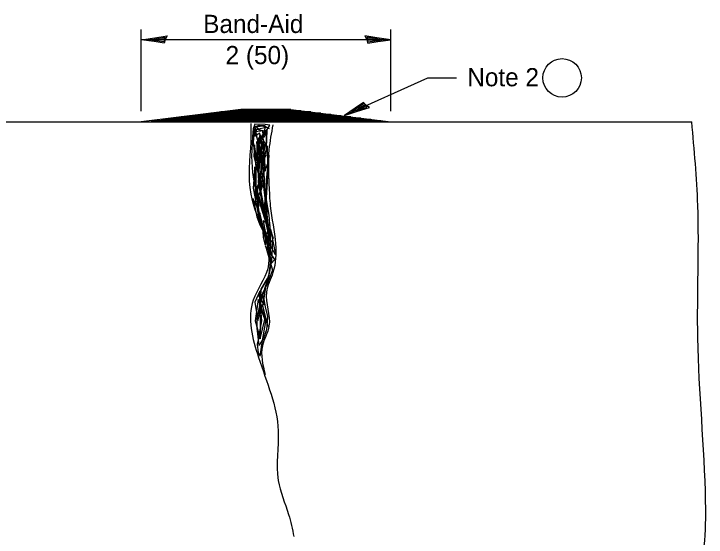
# Model space of a CAD drawing. Extents: x 81002 to 81682, y 62795 to 63336.
# Drawn here: x 81373.1 to 81464.3, y 63108.6 to 63177.7 of the extents above; entities that cross this region are included whole.
import ezdxf

# ---------------------------------------------------------------- set-up
doc = ezdxf.new("R2010")
doc.units = 0
for name, color, linetype in [('Design_EX_Roadway Dimensions', 7, 'Continuous'), ('Design_EX_Roadway Notes', 7, 'Continuous'), ('Sheets_General Details', 7, 'Continuous'), ('Structures_PR_Bridge', 7, 'Continuous'), ('Topo_EOP', 7, 'Continuous')]:
    doc.layers.add(name, color=color, linetype=linetype)

msp = doc.modelspace()

# ---------------------------------------------------------------- linework, layer by layer
at = {"layer": 'Design_EX_Roadway Dimensions'}
for p, q in [((81389.846, 63164.852), (81389.846, 63175.593)), ((81422.764, 63164.852), (81422.764, 63175.593)), ((81422.764, 63174.245), (81389.846, 63174.245))]:
    msp.add_line(p, q, dxfattribs=at)
for points in [[(81392.994, 63174.29), (81392.888, 63173.821), (81391.559, 63174.024), (81389.846, 63174.245), (81391.673, 63174.495), (81393.275, 63174.776), (81392.994, 63174.29), (81392.853, 63173.98), (81390.997, 63174.247), (81393.027, 63174.603), (81392.726, 63174.203), (81391.873, 63174.258), (81392.693, 63174.383)], [(81419.616, 63174.29), (81419.722, 63173.821), (81421.051, 63174.024), (81422.764, 63174.245), (81420.937, 63174.495), (81419.335, 63174.776), (81419.616, 63174.29), (81419.757, 63173.98), (81421.613, 63174.247), (81419.584, 63174.603), (81419.884, 63174.203), (81420.737, 63174.258), (81419.917, 63174.383)]]:
    msp.add_lwpolyline(points, dxfattribs=at)
at = {"layer": 'Design_EX_Roadway Notes'}
for p, q in [((81427.61, 63169.206), (81416.643, 63164.26)), ((81431.439, 63169.206), (81427.61, 63169.206))]:
    msp.add_line(p, q, dxfattribs=at)
msp.add_lwpolyline([(81419.485, 63165.614), (81419.183, 63165.988), (81418.079, 63165.217), (81416.643, 63164.26), (81418.393, 63164.845), (81419.952, 63165.302), (81419.485, 63165.614), (81419.222, 63165.83), (81417.675, 63164.767), (81419.653, 63165.347), (81419.207, 63165.573), (81418.467, 63165.146), (81419.258, 63165.398)], dxfattribs=at)
msp.add_circle((81445.352, 63169.225), 2.538, dxfattribs=at)
at = {"layer": 'Sheets_General Details'}
for p, q in [((81403.007, 63165.051), (81403.007, 63165.051)), ((81389.839, 63163.405), (81389.839, 63163.405)), ((81422.758, 63163.405), (81422.758, 63163.405))]:
    msp.add_line(p, q, dxfattribs=at)
at = {"layer": 'Structures_PR_Bridge'}
for p, q in [((81403.007, 63165.051), (81389.839, 63163.405)), ((81414.857, 63164.392), (81397.74, 63164.392)), ((81413.541, 63164.557), (81399.056, 63164.557)), ((81412.224, 63164.722), (81400.373, 63164.722)), ((81410.907, 63164.886), (81401.69, 63164.886)), ((81409.59, 63165.051), (81403.007, 63165.051)), ((81409.59, 63165.051), (81422.758, 63163.405)), ((81421.441, 63163.569), (81391.156, 63163.569)), ((81420.124, 63163.734), (81392.473, 63163.734)), ((81418.808, 63163.899), (81393.79, 63163.899)), ((81417.491, 63164.063), (81395.106, 63164.063)), ((81416.174, 63164.228), (81396.423, 63164.228)), ((81404.85, 63163.12), (81404.617, 63162.517)), ((81406.198, 63163.076), (81404.85, 63163.12)), ((81405.872, 63162.842), (81404.85, 63162.702)), ((81404.85, 63162.702), (81405.406, 63159.777)), ((81404.943, 63162.794), (81405.406, 63162.983)), ((81405.498, 63162.332), (81404.943, 63162.794)), ((81405.08, 63162.472), (81406.383, 63162.702)), ((81405.406, 63162.983), (81406.102, 63162.935)), ((81405.687, 63161.125), (81406.801, 63162.983)), ((81406.709, 63162.565), (81405.872, 63162.842)), ((81406.242, 63162.842), (81405.917, 63161.68)), ((81406.102, 63162.935), (81406.242, 63162.842)), ((81406.801, 63162.983), (81406.198, 63163.076)), ((81406.383, 63162.702), (81406.709, 63162.565)), ((81404.617, 63162.517), (81404.524, 63161.495)), ((81404.809, 63162.503), (81404.638, 63160.778)), ((81406.191, 63162.157), (81404.809, 63162.503)), ((81404.85, 63161.543), (81405.08, 63162.472)), ((81406.475, 63162.284), (81404.85, 63162.098)), ((81404.85, 63162.098), (81405.591, 63159.822)), ((81405.498, 63161.913), (81404.85, 63161.543)), ((81405.498, 63161.773), (81405.128, 63160.007)), ((81405.498, 63161.125), (81406.191, 63162.157)), ((81406.242, 63158.755), (81405.498, 63161.913)), ((81406.335, 63160.38), (81405.498, 63161.773)), ((81405.845, 63162.332), (81406.016, 63159.225)), ((81405.917, 63161.68), (81406.057, 63161.402)), ((81406.057, 63161.402), (81406.52, 63162.284)), ((81406.52, 63162.284), (81406.335, 63162.098)), ((81406.335, 63162.098), (81406.335, 63160.38)), ((81406.383, 63160.007), (81406.475, 63162.284)), ((81404.524, 63161.495), (81404.384, 63158.848)), ((81404.638, 63160.778), (81404.98, 63157.5)), ((81405.361, 63157.174), (81405.08, 63160.843)), ((81405.08, 63160.843), (81405.08, 63158.429)), ((81405.128, 63160.007), (81405.406, 63160.936)), ((81405.22, 63159.962), (81405.687, 63161.125)), ((81405.406, 63160.936), (81405.361, 63161.31)), ((81405.361, 63161.31), (81406.242, 63158.755)), ((81406.016, 63159.743), (81405.498, 63161.125)), ((81405.731, 63160.891), (81405.591, 63158.148)), ((81406.198, 63160.24), (81405.731, 63160.891)), ((81404.802, 63160.38), (81404.71, 63158.892)), ((81405.546, 63155.549), (81404.802, 63160.38)), ((81405.172, 63154.201), (81406.198, 63160.24)), ((81405.779, 63159.451), (81405.22, 63160.473)), ((81405.22, 63160.473), (81405.268, 63156.06)), ((81406.057, 63156.708), (81405.22, 63159.962)), ((81406.15, 63158.892), (81406.475, 63160.24)), ((81406.661, 63158.056), (81406.383, 63160.007)), ((81406.475, 63160.24), (81406.52, 63158.011)), ((81405.639, 63158.94), (81405.313, 63158.659)), ((81405.498, 63159.311), (81405.361, 63157.174)), ((81405.406, 63159.777), (81405.639, 63158.94)), ((81405.498, 63158.364), (81406.016, 63159.743)), ((81405.591, 63158.148), (81405.498, 63159.311)), ((81406.709, 63159.033), (81405.498, 63158.985)), ((81405.498, 63158.985), (81406.846, 63147.415)), ((81405.591, 63159.822), (81406.057, 63157.174)), ((81405.591, 63154.664), (81405.779, 63159.451)), ((81406.016, 63159.225), (81406.016, 63156.468)), ((81406.383, 63153.409), (81406.709, 63159.033)), ((81404.384, 63158.848), (81404.524, 63156.756)), ((81404.71, 63158.892), (81405.454, 63155.871)), ((81404.98, 63154.397), (81406.705, 63158.193)), ((81405.08, 63158.429), (81405.546, 63155.549)), ((81405.313, 63158.659), (81405.268, 63158.056)), ((81405.268, 63158.056), (81405.313, 63156.104)), ((81405.327, 63155.432), (81405.498, 63158.364)), ((81405.454, 63155.871), (81406.057, 63158.659)), ((81406.057, 63158.659), (81406.198, 63156.897)), ((81406.198, 63156.897), (81406.15, 63158.892)), ((81406.52, 63158.011), (81406.198, 63152.247)), ((81406.383, 63155.779), (81406.661, 63158.056)), ((81404.85, 63157.5), (81404.617, 63154.664)), ((81404.987, 63152.713), (81404.85, 63157.5)), ((81404.98, 63157.5), (81404.98, 63154.743)), ((81406.057, 63157.174), (81405.591, 63154.664)), ((81404.524, 63156.756), (81404.802, 63155.035)), ((81406.016, 63156.468), (81406.191, 63153.536)), ((81406.335, 63151.366), (81406.057, 63156.708)), ((81406.198, 63150.947), (81404.85, 63155.36)), ((81404.85, 63155.36), (81405.361, 63151.273)), ((81405.268, 63156.06), (81406.057, 63151.829)), ((81405.313, 63156.104), (81405.687, 63154.387)), ((81406.009, 63155.501), (81405.313, 63153.642)), ((81406.016, 63151.637), (81405.327, 63155.432)), ((81405.687, 63154.387), (81406.009, 63155.501)), ((81406.383, 63153.132), (81406.383, 63155.779)), ((81404.617, 63154.664), (81405.313, 63151.04)), ((81404.802, 63155.035), (81405.172, 63154.201)), ((81404.98, 63154.743), (81405.327, 63151.811)), ((81406.362, 63149.912), (81404.98, 63154.397)), ((81405.313, 63153.642), (81405.035, 63154.105)), ((81405.035, 63154.105), (81405.313, 63152.435)), ((81406.191, 63153.536), (81406.016, 63151.637)), ((81405.22, 63152.017), (81404.569, 63153.317)), ((81404.569, 63153.317), (81404.802, 63152.387)), ((81405.128, 63152.154), (81404.987, 63152.713)), ((81405.313, 63152.435), (81405.268, 63152.573)), ((81405.268, 63152.573), (81405.361, 63152.295)), ((81406.661, 63147.649), (81406.383, 63153.409)), ((81406.709, 63151.088), (81406.383, 63153.132)), ((81404.802, 63152.387), (81405.08, 63150.899)), ((81405.361, 63152.295), (81405.128, 63152.154)), ((81405.546, 63150.018), (81405.22, 63152.017)), ((81405.327, 63151.811), (81405.673, 63150.087)), ((81406.057, 63151.829), (81406.846, 63147.556)), ((81406.198, 63152.247), (81406.616, 63149.322)), ((81405.08, 63150.899), (81405.454, 63149.97)), ((81405.361, 63151.18), (81405.22, 63151.318)), ((81405.22, 63151.318), (81406.661, 63147.649)), ((81405.313, 63151.04), (81405.965, 63149.181)), ((81405.361, 63151.273), (81405.361, 63151.18)), ((81405.872, 63149.785), (81405.498, 63151.414)), ((81405.498, 63151.414), (81405.546, 63150.018)), ((81406.846, 63147.556), (81406.198, 63150.947)), ((81406.894, 63147.974), (81406.335, 63151.366)), ((81406.846, 63149.367), (81406.709, 63151.088)), ((81405.454, 63149.97), (81406.52, 63147.789)), ((81405.673, 63150.087), (81406.191, 63148.187)), ((81406.846, 63149.74), (81405.917, 63150.344)), ((81405.917, 63150.344), (81406.242, 63148.67)), ((81406.534, 63149.051), (81406.191, 63150.604)), ((81406.191, 63150.604), (81406.362, 63149.912)), ((81405.965, 63148.159), (81405.872, 63149.785)), ((81405.965, 63149.181), (81406.52, 63148.111)), ((81406.191, 63148.187), (81406.534, 63149.051)), ((81406.616, 63149.322), (81407.312, 63148.019)), ((81406.661, 63147.556), (81406.846, 63149.74)), ((81406.938, 63147.138), (81406.846, 63149.367)), ((81407.312, 63148.019), (81406.894, 63149.274)), ((81406.894, 63149.274), (81407.545, 63145.883)), ((81406.242, 63147.138), (81405.965, 63148.159)), ((81407.545, 63145.883), (81406.198, 63148.345)), ((81406.198, 63148.345), (81407.079, 63145.697)), ((81406.242, 63148.67), (81406.242, 63147.138)), ((81406.52, 63148.111), (81406.753, 63146.579)), ((81406.52, 63147.789), (81406.894, 63147.974)), ((81406.427, 63146.764), (81407.172, 63147.789)), ((81406.846, 63147.415), (81406.427, 63146.764)), ((81406.938, 63145.187), (81406.661, 63147.556)), ((81406.801, 63145.094), (81406.938, 63147.138)), ((81407.172, 63147.789), (81407.034, 63145.094)), ((81407.497, 63145.279), (81406.242, 63147.045)), ((81406.242, 63147.045), (81407.172, 63143.839)), ((81406.753, 63146.579), (81406.801, 63145.094)), ((81407.079, 63145.697), (81406.986, 63144.72)), ((81406.986, 63144.72), (81407.497, 63145.279)), ((81407.034, 63145.094), (81406.661, 63142.954)), ((81406.709, 63143.328), (81406.938, 63145.187)), ((81407.172, 63143.839), (81406.383, 63141.84)), ((81406.52, 63142.769), (81405.268, 63140.585)), ((81405.687, 63141.329), (81406.52, 63142.769)), ((81406.661, 63142.954), (81406.198, 63141.655)), ((81406.427, 63142.399), (81406.709, 63143.328)), ((81406.383, 63141.84), (81405.498, 63140.122)), ((81406.198, 63141.655), (81405.591, 63139.611)), ((81405.872, 63139.052), (81406.427, 63142.399)), ((81405.498, 63141.096), (81404.85, 63139.611)), ((81405.498, 63140.352), (81405.498, 63141.096)), ((81405.591, 63139.285), (81405.687, 63141.329)), ((81405.268, 63139.981), (81404.895, 63137.146)), ((81405.268, 63140.585), (81406.009, 63139.285)), ((81406.198, 63137.519), (81405.268, 63139.981)), ((81405.498, 63140.122), (81405.361, 63137.982)), ((81405.498, 63139.193), (81405.498, 63140.352)), ((81406.009, 63139.285), (81405.917, 63140.444)), ((81405.917, 63140.444), (81406.198, 63139.004)), ((81404.85, 63139.611), (81405.22, 63137.194)), ((81405.128, 63137.471), (81405.498, 63139.193)), ((81405.22, 63137.194), (81405.824, 63139.33)), ((81405.591, 63139.611), (81405.639, 63137.194)), ((81405.779, 63137.146), (81405.591, 63139.285)), ((81405.824, 63139.33), (81406.568, 63136.405)), ((81406.568, 63136.405), (81405.872, 63139.052)), ((81406.198, 63139.004), (81406.52, 63137.752)), ((81405.532, 63137.965), (81405.532, 63135.568)), ((81406.307, 63137.056), (81405.701, 63138.507)), ((81404.895, 63137.146), (81405.406, 63135.287)), ((81405.128, 63136.216), (81405.128, 63137.471)), ((81405.406, 63135.287), (81405.779, 63137.146)), ((81405.546, 63134.776), (81406.198, 63137.519)), ((81405.639, 63137.194), (81405.546, 63135.661)), ((81405.834, 63134.591), (81406.307, 63137.056)), ((81406.52, 63137.752), (81406.383, 63135.987)), ((81405.406, 63133.895), (81405.128, 63136.216)), ((81405.532, 63135.568), (81405.159, 63134.083)), ((81405.546, 63135.661), (81405.546, 63134.776)), ((81406.383, 63135.987), (81405.965, 63134.869)), ((81405.639, 63134.313), (81405.406, 63133.895)), ((81405.532, 63132.496), (81405.834, 63134.591)), ((81405.965, 63134.869), (81405.639, 63134.313)), ((81405.159, 63134.083), (81405.262, 63132.935)), ((81405.262, 63132.935), (81405.296, 63132.904)), ((81405.296, 63132.904), (81405.532, 63132.496))]:
    msp.add_line(p, q, dxfattribs=at)
for points in [[(81404.291, 63163.192), (81404.291, 63160.778), (81404.291, 63153.879), (81406.534, 63144.048), (81404.638, 63139.909), (81405.327, 63132.321), (81407.916, 63122.665), (81407.916, 63116.109), (81409.294, 63111.627), (81409.983, 63108.695)], [(81407.223, 63163.021), (81406.705, 63159.743), (81406.705, 63155.086), (81406.88, 63152.326), (81407.569, 63147.326), (81407.223, 63143.53), (81406.362, 63140.945), (81406.705, 63136.46), (81405.845, 63133.874), (81406.191, 63130.078)]]:
    msp.add_spline(points, degree=3, dxfattribs=at)
at = {"layer": 'Topo_EOP'}
for p, q in [((81248.509, 63163.408), (81388.04, 63163.408)), ((81388.04, 63163.408), (81462.45, 63163.408))]:
    msp.add_line(p, q, dxfattribs=at)
msp.add_spline([(81388.04, 63081.655), (81391.203, 63081.387), (81412.126, 63081.04), (81433.054, 63082.415), (81452.263, 63081.729), (81458.781, 63084.473), (81459.124, 63095.106), (81462.557, 63101.967), (81464.271, 63113.287), (81463.243, 63134.9), (81463.243, 63152.394), (81462.45, 63163.408)], degree=3, dxfattribs=at)

# ---------------------------------------------------------------- texts
at = {"layer": 'Design_EX_Roadway Dimensions'}
for s, p in [('Band-Aid', (81398.032, 63175.146)), ('2 (50)', (81400.981, 63171.032))]:
    msp.add_text(s, height=2.4003, dxfattribs=at).set_placement(p)
at = {"layer": 'Design_EX_Roadway Notes'}
msp.add_text('Note 2', height=2.4003, dxfattribs=at).set_placement((81432.849, 63168.114))

doc.saveas('drawing.dxf')
